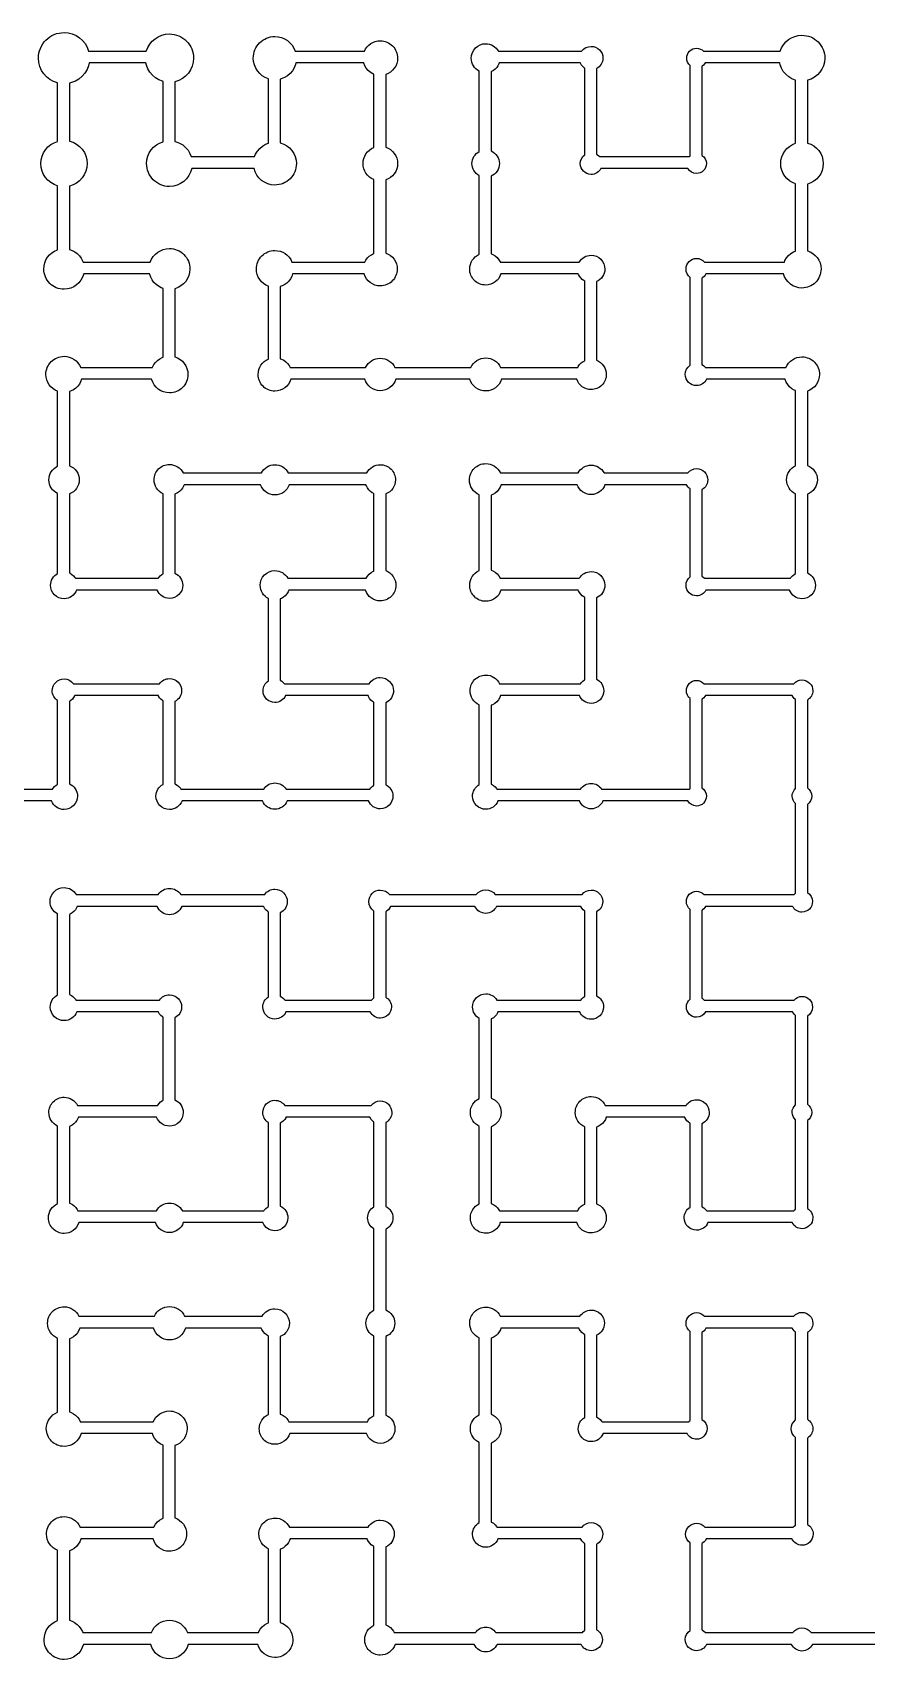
# Model space of a CAD drawing. Extents: x 0.02 to 7.98, y 0.02 to 7.98.
# Drawn here: x 1.026 to 2.015, y 2.038 to 3.967 of the extents above; entities that cross this region are included whole.
import ezdxf

# ---------------------------------------------------------------- set-up
doc = ezdxf.new("R2010")
doc.units = 0
doc.layers.add('PYDXF', color=18, linetype='CONTINUOUS')

msp = doc.modelspace()

# ---------------------------------------------------------------- linework, layer by layer
at = {"layer": 'PYDXF'}
for points in [[(0.9528, 3.0695), (1.0495, 3.0695), (1.0501, 3.0705), (1.0518, 3.0725), (1.0538, 3.0742), (1.0555, 3.0752), (1.0555, 3.1745, -0.25379), (1.0491, 3.1862, -0.414214), (1.0631, 3.2002, -0.239162), (1.0744, 3.1945), (1.1764, 3.1945, -0.243893), (1.1881, 3.2006, -0.414214), (1.2025, 3.1862, -0.284707), (1.1945, 3.1734), (1.1945, 3.0758), (1.1952, 3.0756), (1.1974, 3.0742), (1.1994, 3.0725), (1.2011, 3.0705), (1.2017, 3.0695), (1.2999, 3.0695, -0.258769), (1.3131, 3.0769, -0.258769), (1.3264, 3.0695), (1.4256, 3.0695), (1.4267, 3.071), (1.4283, 3.0726), (1.4301, 3.074), (1.4305, 3.0742), (1.4305, 3.1726), (1.429, 3.1735), (1.427, 3.1752), (1.4254, 3.1771), (1.4241, 3.1793), (1.4236, 3.1805), (1.3259, 3.1805, -0.295057), (1.3131, 3.1722, -0.414214), (1.2991, 3.1862, -0.25379), (1.3055, 3.1979), (1.3055, 3.2956, -0.286943), (1.2957, 3.3112, -0.414214), (1.3131, 3.3287, -0.275574), (1.3284, 3.3195), (1.4215, 3.3195), (1.423, 3.322), (1.425, 3.3243), (1.4274, 3.3263), (1.4299, 3.3279), (1.4305, 3.3281), (1.4305, 3.42), (1.4286, 3.421), (1.4264, 3.4226), (1.4245, 3.4245), (1.4229, 3.4267), (1.4216, 3.429), (1.4211, 3.4305), (1.3301, 3.4305, -0.321797), (1.3131, 3.4183, -0.321797), (1.2961, 3.4305), (1.2054, 3.4305), (1.2048, 3.4289), (1.2036, 3.4265), (1.202, 3.4243), (1.2, 3.4224), (1.1978, 3.4208), (1.1954, 3.4195), (1.1945, 3.4192), (1.1945, 3.3255, -0.295615), (1.2038, 3.3112, -0.414214), (1.1881, 3.2956, -0.307782), (1.1736, 3.3055), (1.078, 3.3055, -0.309878), (1.0631, 3.2953, -0.414214), (1.0471, 3.3112, -0.274669), (1.0555, 3.3252), (1.0555, 3.42, -0.291067), (1.0451, 3.4362, -0.291067), (1.0555, 3.4525), (1.0555, 3.5412, -0.311336), (1.0416, 3.5612, -0.414214), (1.0631, 3.5827, -0.302552), (1.0829, 3.5695), (1.1679, 3.5695), (1.168, 3.57), (1.1695, 3.5729), (1.1715, 3.5755), (1.1738, 3.5779), (1.1765, 3.5798), (1.1793, 3.5813), (1.1805, 3.5817), (1.1805, 3.6633), (1.1784, 3.664), (1.1752, 3.6657), (1.1723, 3.6678), (1.1697, 3.6704), (1.1676, 3.6733), (1.1659, 3.6765), (1.1647, 3.6798), (1.1646, 3.6805), (1.0864, 3.6805, -0.345097), (1.0631, 3.6622, -0.414214), (1.0391, 3.6862, -0.322564), (1.0555, 3.709), (1.0555, 3.7849, -0.334075), (1.0356, 3.8112, -0.334101), (1.0555, 3.8376), (1.0555, 3.9069, -0.341576), (1.0328, 3.9362, -0.414214), (1.0631, 3.9666, -0.335485), (1.0923, 3.9445), (1.1606, 3.9445, -0.331003), (1.1881, 3.9649, -0.414214), (1.2168, 3.9362, -0.349739), (1.1945, 3.9083), (1.1945, 3.8375), (1.1961, 3.8372), (1.2001, 3.8356), (1.2039, 3.8333), (1.2073, 3.8304), (1.2102, 3.827), (1.2124, 3.8232), (1.2139, 3.8195), (1.2891, 3.8195), (1.2903, 3.8225), (1.2924, 3.826), (1.2951, 3.8292), (1.2983, 3.8319), (1.3019, 3.8341), (1.3055, 3.8355), (1.3055, 3.9118, -0.328219), (1.2875, 3.9362, -0.414214), (1.3131, 3.9619, -0.320792), (1.3373, 3.9445), (1.4193, 3.9445, -0.297503), (1.4381, 3.9568, -0.414214), (1.4586, 3.9362, -0.324151), (1.4445, 3.9168), (1.4445, 3.8307, -0.32423), (1.4586, 3.8112, -0.324151), (1.4445, 3.7918), (1.4445, 3.7052, -0.322009), (1.4582, 3.6862, -0.414214), (1.4381, 3.6662, -0.331491), (1.4189, 3.6805), (1.3343, 3.6805), (1.3342, 3.6804), (1.3332, 3.6774), (1.3317, 3.6746), (1.3297, 3.6719), (1.3274, 3.6696), (1.3248, 3.6677), (1.3219, 3.6662), (1.3195, 3.6653), (1.3195, 3.5799), (1.3211, 3.5794), (1.3236, 3.578), (1.326, 3.5763), (1.3281, 3.5741), (1.3299, 3.5718), (1.3311, 3.5695), (1.4207, 3.5695, -0.289711), (1.4381, 3.5805, -0.289604), (1.4555, 3.5695), (1.5454, 3.5695, -0.291307), (1.5631, 3.5808, -0.291307), (1.5808, 3.5695), (1.6722, 3.5695), (1.6729, 3.5708), (1.6745, 3.573), (1.6764, 3.5749), (1.6786, 3.5765), (1.6805, 3.5775), (1.6805, 3.6719), (1.6795, 3.6725), (1.6775, 3.6739), (1.6758, 3.6756), (1.6743, 3.6776), (1.6732, 3.6797), (1.6729, 3.6805), (1.5812, 3.6805, -0.327004), (1.5631, 3.6672, -0.414214), (1.5441, 3.6862, -0.298247), (1.5555, 3.7037), (1.5555, 3.7969, -0.277385), (1.5468, 3.8112, -0.277385), (1.5555, 3.8256), (1.5555, 3.9209, -0.285), (1.546, 3.9362, -0.414214), (1.5631, 3.9534, -0.27315), (1.5781, 3.9445), (1.6768, 3.9445, -0.239162), (1.6881, 3.9502, -0.414214), (1.7021, 3.9362, -0.281246), (1.6945, 3.9238), (1.6945, 3.8224), (1.6956, 3.8217), (1.6972, 3.8204), (1.698, 3.8195), (1.8048, 3.8195), (1.8048, 3.8195), (1.8055, 3.8201), (1.8055, 3.9274, -0.21848), (1.8014, 3.9362, -0.414214), (1.8131, 3.948, -0.199543), (1.8214, 3.9445), (1.9123, 3.9445, -0.326106), (1.9381, 3.9634, -0.414214), (1.9652, 3.9362, -0.345989), (1.9445, 3.91), (1.9445, 3.8356, -0.340972), (1.9634, 3.8112, -0.340972), (1.9445, 3.7869), (1.9445, 3.7079, -0.332441), (1.9607, 3.6862, -0.414214), (1.9381, 3.6637, -0.340762), (1.9163, 3.6805), (1.8242, 3.6805), (1.8233, 3.679), (1.822, 3.6774), (1.8204, 3.676), (1.8195, 3.6755), (1.8195, 3.5728), (1.8202, 3.5725), (1.8218, 3.5713), (1.8232, 3.5699), (1.8235, 3.5695), (1.9191, 3.5695, -0.298566), (1.9381, 3.582, -0.414214), (1.9589, 3.5612, -0.325287), (1.9445, 3.5415), (1.9445, 3.4533, -0.312794), (1.9564, 3.4362, -0.312794), (1.9445, 3.4192), (1.9445, 3.3258, -0.297928), (1.9541, 3.3112, -0.414214), (1.9381, 3.2953, -0.309878), (1.9233, 3.3055), (1.8242, 3.3055, -0.280581), (1.8131, 3.2987, -0.414214), (1.8006, 3.3112, -0.232948), (1.8055, 3.3211), (1.8055, 3.4254), (1.8045, 3.4262), (1.803, 3.4276), (1.8019, 3.4292), (1.8012, 3.4305), (1.7045, 3.4305, -0.318834), (1.6881, 3.4188, -0.318834), (1.6717, 3.4305), (1.5815, 3.4305), (1.5804, 3.4277), (1.5788, 3.425), (1.5768, 3.4226), (1.5743, 3.4205), (1.5716, 3.4189), (1.5695, 3.4181), (1.5695, 3.3291), (1.5715, 3.3283), (1.5742, 3.3267), (1.5766, 3.3247), (1.5786, 3.3223), (1.5802, 3.3196), (1.5803, 3.3195), (1.6741, 3.3195, -0.265266), (1.6881, 3.3275, -0.414214), (1.7044, 3.3112, -0.300373), (1.6945, 3.2963), (1.6945, 3.1998, -0.290482), (1.7031, 3.1862, -0.414214), (1.6881, 3.1712, -0.307649), (1.6743, 3.1805), (1.5807, 3.1805), (1.5797, 3.1781), (1.5782, 3.1755), (1.5762, 3.1731), (1.5739, 3.1712), (1.5713, 3.1696), (1.5695, 3.1689), (1.5695, 3.0755), (1.57, 3.0753), (1.5722, 3.074), (1.5742, 3.0723), (1.5759, 3.0703), (1.5764, 3.0695), (1.6756, 3.0695, -0.251927), (1.6881, 3.0763, -0.251927), (1.7006, 3.0695), (1.8048, 3.0695), (1.8048, 3.0695), (1.8055, 3.0701), (1.8055, 3.1768, -0.226052), (1.801, 3.1862, -0.414214), (1.8131, 3.1984, -0.207705), (1.822, 3.1945), (1.9283, 3.1945, -0.22192), (1.9381, 3.1991, -0.414214), (1.951, 3.1862, -0.269129), (1.9445, 3.1751), (1.9445, 3.071, -0.253417), (1.9498, 3.0612, -0.253417), (1.9445, 3.0515), (1.9445, 2.947, -0.264388), (1.9506, 2.9362, -0.414214), (1.9381, 2.9237, -0.280581), (1.927, 2.9305), (1.8238, 2.9305), (1.823, 2.9292), (1.8217, 2.9277), (1.8202, 2.9264), (1.8195, 2.926), (1.8195, 2.8215), (1.8202, 2.8211), (1.8217, 2.8198), (1.822, 2.8195), (1.9288, 2.8195, -0.215122), (1.9381, 2.8238, -0.414214), (1.9506, 2.8112, -0.264388), (1.9445, 2.8005), (1.9445, 2.696, -0.253417), (1.9498, 2.6862, -0.253417), (1.9445, 2.6765), (1.9445, 2.5724, -0.269129), (1.951, 2.5612, -0.414214), (1.9381, 2.5483, -0.284894), (1.9266, 2.5555), (1.8266, 2.5555, -0.300905), (1.8131, 2.5466, -0.414214), (1.7984, 2.5612, -0.262044), (1.8055, 2.5738), (1.8055, 2.6733), (1.8051, 2.6735), (1.8033, 2.6749), (1.8017, 2.6764), (1.8004, 2.6783), (1.7994, 2.6802), (1.7993, 2.6805), (1.706, 2.6805), (1.705, 2.6779), (1.7034, 2.6753), (1.7014, 2.673), (1.699, 2.6709), (1.6964, 2.6694), (1.6945, 2.6686), (1.6945, 2.578, -0.311257), (1.7061, 2.5612, -0.414214), (1.6881, 2.5433, -0.321797), (1.6711, 2.5555), (1.5804, 2.5555, -0.323173), (1.5631, 2.543, -0.414214), (1.5449, 2.5612, -0.292983), (1.5555, 2.5778), (1.5555, 2.6697, -0.292983), (1.5449, 2.6862, -0.292983), (1.5555, 2.7028), (1.5555, 2.7976, -0.271712), (1.5475, 2.8112, -0.414214), (1.5631, 2.8269, -0.258769), (1.5764, 2.8195), (1.676, 2.8195), (1.677, 2.8208), (1.6785, 2.8224), (1.6803, 2.8237), (1.6805, 2.8238), (1.6805, 2.9249), (1.6802, 2.9251), (1.6785, 2.9266), (1.677, 2.9283), (1.6759, 2.9302), (1.6758, 2.9305), (1.5759, 2.9305, -0.295057), (1.5631, 2.9222, -0.295057), (1.5504, 2.9305), (1.4505, 2.9305), (1.4504, 2.9302), (1.4492, 2.9283), (1.4478, 2.9266), (1.446, 2.9251), (1.4445, 2.9242), (1.4445, 2.8228, -0.273523), (1.4514, 2.8112, -0.414214), (1.4381, 2.798, -0.288433), (1.4262, 2.8055), (1.3262, 2.8055, -0.297955), (1.3131, 2.7969, -0.414214), (1.2988, 2.8112, -0.257863), (1.3055, 2.8233), (1.3055, 2.9237), (1.3046, 2.9243), (1.3027, 2.9259), (1.3012, 2.9277), (1.2999, 2.9298), (1.2996, 2.9305), (1.2026, 2.9305, -0.307782), (1.1881, 2.9206, -0.307782), (1.1736, 2.9305), (1.0786, 2.9305), (1.078, 2.9289), (1.0766, 2.9266), (1.0748, 2.9245), (1.0727, 2.9228), (1.0704, 2.9214), (1.0695, 2.921), (1.0695, 2.8262), (1.0696, 2.8261), (1.0718, 2.825), (1.0737, 2.8236), (1.0755, 2.8218), (1.0769, 2.8199), (1.0771, 2.8195), (1.1764, 2.8195, -0.243893), (1.1881, 2.8256, -0.414214), (1.2025, 2.8112, -0.284707), (1.1945, 2.7984), (1.1945, 2.7012, -0.300373), (1.2044, 2.6862, -0.414214), (1.1881, 2.67, -0.311946), (1.1729, 2.6805), (1.0801, 2.6805), (1.0796, 2.679), (1.0784, 2.6767), (1.0768, 2.6745), (1.0748, 2.6726), (1.0727, 2.671), (1.0703, 2.6698), (1.0695, 2.6695), (1.0695, 2.5786), (1.0706, 2.5782), (1.073, 2.5769), (1.0752, 2.5753), (1.0772, 2.5733), (1.0788, 2.5711), (1.0796, 2.5695), (1.1728, 2.5695, -0.275627), (1.1881, 2.5787, -0.275574), (1.2034, 2.5695), (1.3002, 2.5695), (1.3006, 2.5702), (1.3023, 2.5721), (1.3042, 2.5737), (1.3055, 2.5745), (1.3055, 2.6741, -0.257863), (1.2988, 2.6862, -0.414214), (1.3131, 2.7006, -0.243893), (1.3248, 2.6945), (1.4273, 2.6945, -0.23385), (1.4381, 2.6999, -0.414214), (1.4518, 2.6862, -0.277545), (1.4445, 2.6742), (1.4445, 2.5748, -0.290482), (1.4531, 2.5612, -0.290482), (1.4445, 2.5477), (1.4445, 2.4521, -0.307649), (1.4553, 2.4362, -0.307649), (1.4445, 2.4204), (1.4445, 2.3274, -0.307967), (1.4555, 2.3112, -0.414214), (1.4381, 2.2938, -0.318834), (1.4217, 2.3055), (1.3307, 2.3055, -0.3246), (1.3131, 2.2927, -0.414214), (1.2946, 2.3112, -0.294658), (1.3055, 2.3281), (1.3055, 2.4209), (1.3031, 2.4223), (1.301, 2.4241), (1.2992, 2.4263), (1.2977, 2.4287), (1.297, 2.4305), (1.2071, 2.4305, -0.330489), (1.1881, 2.4164, -0.330383), (1.1692, 2.4305), (1.0818, 2.4305), (1.0818, 2.4305), (1.0807, 2.4276), (1.079, 2.4249), (1.0769, 2.4224), (1.0745, 2.4203), (1.0717, 2.4187), (1.0695, 2.4178), (1.0695, 2.3312), (1.0715, 2.3305), (1.0743, 2.329), (1.0768, 2.3272), (1.079, 2.3249), (1.0809, 2.3224), (1.0824, 2.3197), (1.0824, 2.3195), (1.1689, 2.3195, -0.299868), (1.1881, 2.3322, -0.414214), (1.2091, 2.3112, -0.326318), (1.1945, 2.2912), (1.1945, 2.2055, -0.323146), (1.2084, 2.1862, -0.414214), (1.1881, 2.1659, -0.332467), (1.1687, 2.1805), (1.083, 2.1805), (1.083, 2.1801), (1.0818, 2.1771), (1.08, 2.1742), (1.0778, 2.1716), (1.0752, 2.1693), (1.0723, 2.1676), (1.0695, 2.1665), (1.0695, 2.084), (1.0726, 2.0829), (1.0757, 2.0813), (1.0785, 2.0792), (1.081, 2.0766), (1.0831, 2.0738), (1.0848, 2.0707), (1.0852, 2.0695), (1.1667, 2.0695, -0.309957), (1.1881, 2.0842, -0.309957), (1.2095, 2.0695), (1.2936, 2.0695), (1.2941, 2.0706), (1.2958, 2.0736), (1.2981, 2.0763), (1.3008, 2.0785), (1.3037, 2.0803), (1.3055, 2.081), (1.3055, 2.1688, -0.297981), (1.2941, 2.1862, -0.414214), (1.3131, 2.2053, -0.288034), (1.3303, 2.1945), (1.4238, 2.1945, -0.26785), (1.4381, 2.2028, -0.414214), (1.4547, 2.1862, -0.302206), (1.4445, 2.171), (1.4445, 2.0786), (1.4456, 2.0782), (1.448, 2.0769), (1.4502, 2.0753), (1.4522, 2.0733), (1.4538, 2.0711), (1.4546, 2.0695), (1.551, 2.0695, -0.247856), (1.5631, 2.0759, -0.247962), (1.5752, 2.0695), (1.6778, 2.0695), (1.6787, 2.0706), (1.6804, 2.072), (1.6805, 2.0721), (1.6805, 2.1749), (1.6802, 2.1751), (1.6785, 2.1766), (1.677, 2.1783), (1.6759, 2.1802), (1.6758, 2.1805), (1.5776, 2.1805, -0.307782), (1.5631, 2.1706, -0.414214), (1.5475, 2.1862, -0.271712), (1.5555, 2.1999), (1.5555, 2.2947, -0.292983), (1.5449, 2.3112, -0.292983), (1.5555, 2.3278), (1.5555, 2.4188, -0.297981), (1.5441, 2.4362, -0.414214), (1.5631, 2.4553, -0.288034), (1.5803, 2.4445), (1.6749, 2.4445, -0.258769), (1.6881, 2.4519, -0.414214), (1.7038, 2.4362, -0.295615), (1.6945, 2.422), (1.6945, 2.3252), (1.6949, 2.325), (1.697, 2.3237), (1.699, 2.3221), (1.7006, 2.3202), (1.701, 2.3195), (1.8038, 2.3195), (1.8043, 2.3201), (1.8055, 2.3211), (1.8055, 2.4263, -0.232948), (1.8006, 2.4362, -0.414214), (1.8131, 2.4488, -0.215122), (1.8225, 2.4445), (1.9283, 2.4445, -0.22192), (1.9381, 2.4491, -0.414214), (1.951, 2.4362, -0.269129), (1.9445, 2.4251), (1.9445, 2.3224, -0.269129), (1.951, 2.3112, -0.269129), (1.9445, 2.3001), (1.9445, 2.1978, -0.273523), (1.9514, 2.1862, -0.414214), (1.9381, 2.173, -0.288433), (1.9262, 2.1805), (1.8247, 2.1805), (1.8236, 2.1787), (1.8222, 2.1771), (1.8206, 2.1757), (1.8195, 2.1751), (1.8195, 2.0728), (1.8202, 2.0725), (1.8218, 2.0713), (1.8232, 2.0699), (1.8235, 2.0695), (1.9273, 2.0695, -0.23385), (1.9381, 2.0749, -0.23385), (1.9489, 2.0695), (2.0528, 2.0695, -0.22812)], [(2.0511, 2.0555), (1.9505, 2.0555, -0.291945), (1.9381, 2.0476, -0.291945), (1.9258, 2.0555), (1.8251, 2.0555, -0.288593), (1.8131, 2.048, -0.414214), (1.7998, 2.0612, -0.244691), (1.8055, 2.0721), (1.8055, 2.1758, -0.239242), (1.8002, 2.1862, -0.414214), (1.8131, 2.1991, -0.22192), (1.823, 2.1945), (1.9278, 2.1945), (1.9287, 2.1956), (1.9304, 2.197), (1.9305, 2.1971), (1.9305, 2.3008, -0.239242), (1.9252, 2.3112, -0.239242), (1.9305, 2.3216), (1.9305, 2.4258), (1.929, 2.4271), (1.9276, 2.4287), (1.9266, 2.4305), (1.8242, 2.4305), (1.8233, 2.429), (1.822, 2.4274), (1.8204, 2.426), (1.8195, 2.4255), (1.8195, 2.322, -0.264388), (1.8256, 2.3112, -0.414214), (1.8131, 2.2987, -0.280581), (1.802, 2.3055), (1.7023, 2.3055, -0.307649), (1.6881, 2.2959, -0.414214), (1.6728, 2.3112, -0.268569), (1.6805, 2.3245), (1.6805, 2.4226), (1.679, 2.4235), (1.677, 2.4252), (1.6754, 2.4271), (1.6741, 2.4293), (1.6736, 2.4305), (1.5812, 2.4305), (1.5806, 2.4286), (1.5792, 2.4261), (1.5776, 2.4238), (1.5755, 2.4218), (1.5732, 2.4201), (1.5708, 2.4188), (1.5695, 2.4183), (1.5695, 2.3283, -0.312794), (1.5814, 2.3112, -0.312794), (1.5695, 2.2942), (1.5695, 2.2005), (1.57, 2.2003), (1.5722, 2.199), (1.5742, 2.1973), (1.5759, 2.1953), (1.5764, 2.1945), (1.6773, 2.1945, -0.23385), (1.6881, 2.1999, -0.414214), (1.7018, 2.1862, -0.277545), (1.6945, 2.1742), (1.6945, 2.0728, -0.273523), (1.7014, 2.0612, -0.414214), (1.6881, 2.048, -0.288433), (1.6762, 2.0555), (1.5766, 2.0555, -0.300905), (1.5631, 2.0466, -0.300639), (1.5496, 2.0555), (1.4557, 2.0555, -0.3246), (1.4381, 2.0427, -0.414214), (1.4196, 2.0612, -0.294658), (1.4305, 2.0781), (1.4305, 2.1716), (1.4293, 2.1722), (1.4273, 2.1737), (1.4256, 2.1754), (1.4241, 2.1774), (1.4229, 2.1796), (1.4226, 2.1805), (1.3312, 2.1805), (1.3306, 2.1786), (1.3292, 2.1761), (1.3276, 2.1738), (1.3255, 2.1718), (1.3232, 2.1701), (1.3208, 2.1688), (1.3195, 2.1683), (1.3195, 2.0814, -0.327163), (1.3344, 2.0612, -0.414214), (1.3131, 2.04, -0.336156), (1.2927, 2.0555), (1.2103, 2.0555, -0.341997), (1.1881, 2.0382, -0.341997), (1.1659, 2.0555), (1.086, 2.0555, -0.343915), (1.0631, 2.0376, -0.414214), (1.0395, 2.0612, -0.320924), (1.0555, 2.0836), (1.0555, 2.167, -0.307729), (1.0423, 2.1862, -0.414214), (1.0631, 2.207, -0.298566), (1.0821, 2.1945), (1.1696, 2.1945), (1.1699, 2.1952), (1.1716, 2.198), (1.1738, 2.2006), (1.1763, 2.2028), (1.1792, 2.2044), (1.1805, 2.205), (1.1805, 2.2917), (1.1797, 2.292), (1.177, 2.2934), (1.1744, 2.2953), (1.1722, 2.2975), (1.1703, 2.3001), (1.1689, 2.3028), (1.1679, 2.3055), (1.0833, 2.3055, -0.335208), (1.0631, 2.2902, -0.414214), (1.0421, 2.3112, -0.308949), (1.0555, 2.3307), (1.0555, 2.4183, -0.301011), (1.0436, 2.4362, -0.414214), (1.0631, 2.4558, -0.291307), (1.0808, 2.4445), (1.1702, 2.4445, -0.292876), (1.1881, 2.456, -0.292929), (1.2061, 2.4445), (1.2981, 2.4445, -0.273177), (1.3131, 2.4534, -0.414214), (1.3303, 2.4362, -0.307649), (1.3195, 2.4204), (1.3195, 2.3286), (1.3206, 2.3282), (1.323, 2.3269), (1.3252, 2.3253), (1.3272, 2.3233), (1.3288, 2.3211), (1.3296, 2.3195), (1.4228, 2.3195), (1.4239, 2.3214), (1.4258, 2.3236), (1.428, 2.3254), (1.4304, 2.3269), (1.4305, 2.3269), (1.4305, 2.4209, -0.285), (1.421, 2.4362, -0.284734), (1.4305, 2.4516), (1.4305, 2.5483, -0.26548), (1.4231, 2.5612, -0.26548), (1.4305, 2.5742), (1.4305, 2.6749), (1.4302, 2.6751), (1.4285, 2.6766), (1.427, 2.6783), (1.4259, 2.6802), (1.4258, 2.6805), (1.3262, 2.6805), (1.326, 2.6799), (1.3248, 2.6779), (1.3233, 2.6761), (1.3215, 2.6746), (1.3195, 2.6734), (1.3195, 2.5752, -0.293142), (1.3285, 2.5612, -0.414214), (1.3131, 2.5459, -0.307649), (1.2989, 2.5555), (1.2045, 2.5555, -0.318834), (1.1881, 2.5438, -0.318834), (1.1717, 2.5555), (1.0807, 2.5555, -0.3246), (1.0631, 2.5427, -0.414214), (1.0446, 2.5612, -0.294658), (1.0555, 2.5781), (1.0555, 2.67, -0.291067), (1.0451, 2.6862, -0.414214), (1.0631, 2.7042, -0.280021), (1.079, 2.6945), (1.1741, 2.6945), (1.1743, 2.6949), (1.1758, 2.6968), (1.1775, 2.6986), (1.1795, 2.7), (1.1805, 2.7006), (1.1805, 2.7991), (1.1798, 2.7996), (1.178, 2.8011), (1.1764, 2.8029), (1.1752, 2.8049), (1.175, 2.8055), (1.0783, 2.8055, -0.311946), (1.0631, 2.795, -0.414214), (1.0468, 2.8112, -0.277385), (1.0555, 2.8256), (1.0555, 2.9216, -0.279941), (1.0465, 2.9362, -0.414214), (1.0631, 2.9528, -0.268036), (1.0774, 2.9445), (1.1749, 2.9445, -0.258769), (1.1881, 2.9519, -0.258769), (1.2014, 2.9445), (1.301, 2.9445, -0.247856), (1.3131, 2.9509, -0.414214), (1.3278, 2.9362, -0.287555), (1.3195, 2.923), (1.3195, 2.8241), (1.3215, 2.8229), (1.3233, 2.8214), (1.3248, 2.8196), (1.3248, 2.8195), (1.4278, 2.8195), (1.4287, 2.8206), (1.4304, 2.822), (1.4305, 2.8221), (1.4305, 2.9249, -0.249399), (1.4245, 2.9362, -0.414214), (1.4381, 2.9499, -0.23385), (1.4489, 2.9445), (1.5518, 2.9445, -0.239162), (1.5631, 2.9502, -0.239162), (1.5744, 2.9445), (1.6773, 2.9445, -0.23385), (1.6881, 2.9499, -0.414214), (1.7018, 2.9362, -0.277545), (1.6945, 2.9242), (1.6945, 2.8245, -0.287768), (1.7028, 2.8112, -0.414214), (1.6881, 2.7966, -0.300639), (1.6746, 2.8055), (1.5776, 2.8055), (1.5772, 2.8043), (1.5759, 2.8021), (1.5742, 2.8002), (1.5722, 2.7985), (1.57, 2.7972), (1.5695, 2.797), (1.5695, 2.7033, -0.312794), (1.5814, 2.6862, -0.312794), (1.5695, 2.6692), (1.5695, 2.5783), (1.5704, 2.578), (1.5728, 2.5767), (1.575, 2.5751), (1.577, 2.5731), (1.5786, 2.5709), (1.5793, 2.5695), (1.6722, 2.5695), (1.6729, 2.5708), (1.6745, 2.573), (1.6764, 2.5749), (1.6786, 2.5765), (1.6805, 2.5775), (1.6805, 2.6691, -0.296599), (1.6693, 2.6862, -0.414214), (1.6881, 2.705, -0.286011), (1.7049, 2.6945), (1.8006, 2.6945, -0.251927), (1.8131, 2.7013, -0.414214), (1.8281, 2.6862, -0.290482), (1.8195, 2.6727), (1.8195, 2.5745), (1.8196, 2.5744), (1.8216, 2.5732), (1.8235, 2.5716), (1.8251, 2.5698), (1.8252, 2.5695), (1.9283, 2.5695), (1.929, 2.5704), (1.9305, 2.5716), (1.9305, 2.6774, -0.21848), (1.9264, 2.6862, -0.21848), (1.9305, 2.6951), (1.9305, 2.8013), (1.9293, 2.8024), (1.9279, 2.804), (1.927, 2.8055), (1.8238, 2.8055, -0.275867), (1.8131, 2.7991, -0.414214), (1.801, 2.8112, -0.226052), (1.8055, 2.8206), (1.8055, 2.9268, -0.226052), (1.801, 2.9362, -0.414214), (1.8131, 2.9484, -0.207705), (1.822, 2.9445), (1.9288, 2.9445), (1.9293, 2.9451), (1.9305, 2.9461), (1.9305, 3.0524, -0.21848), (1.9264, 3.0612, -0.21848), (1.9305, 3.0701), (1.9305, 3.1758), (1.929, 3.1771), (1.9276, 3.1787), (1.9266, 3.1805), (1.8238, 3.1805), (1.823, 3.1792), (1.8217, 3.1777), (1.8202, 3.1764), (1.8195, 3.176), (1.8195, 3.071, -0.253417), (1.8248, 3.0612, -0.414214), (1.8131, 3.0495, -0.270673), (1.8029, 3.0555), (1.702, 3.0555, -0.307649), (1.6881, 3.0462, -0.307649), (1.6743, 3.0555), (1.5776, 3.0555, -0.307782), (1.5631, 3.0456, -0.414214), (1.5475, 3.0612, -0.271712), (1.5555, 3.0749), (1.5555, 3.1694, -0.294844), (1.5446, 3.1862, -0.414214), (1.5631, 3.2048, -0.284095), (1.5796, 3.1945), (1.6756, 3.1945), (1.6767, 3.196), (1.6783, 3.1976), (1.6801, 3.199), (1.6805, 3.1992), (1.6805, 3.2969), (1.6795, 3.2975), (1.6775, 3.2989), (1.6758, 3.3006), (1.6743, 3.3026), (1.6732, 3.3047), (1.6729, 3.3055), (1.5812, 3.3055, -0.327004), (1.5631, 3.2922, -0.414214), (1.5441, 3.3112, -0.298247), (1.5555, 3.3287), (1.5555, 3.4185, -0.299789), (1.5438, 3.4362, -0.414214), (1.5631, 3.4555, -0.289604), (1.5805, 3.4445), (1.6728, 3.4445, -0.275627), (1.6881, 3.4537, -0.275574), (1.7034, 3.4445), (1.8028, 3.4445, -0.22812), (1.8131, 3.4495, -0.414214), (1.8264, 3.4362, -0.273497), (1.8195, 3.4246), (1.8195, 3.322), (1.8204, 3.3214), (1.822, 3.3201), (1.8225, 3.3195), (1.9245, 3.3195), (1.9251, 3.3205), (1.9268, 3.3225), (1.9288, 3.3242), (1.9305, 3.3252), (1.9305, 3.4197, -0.292983), (1.9199, 3.4362, -0.292983), (1.9305, 3.4528), (1.9305, 3.542), (1.9289, 3.5426), (1.926, 3.5443), (1.9234, 3.5466), (1.9212, 3.5492), (1.9195, 3.5521), (1.9183, 3.5551), (1.9182, 3.5555), (1.8251, 3.5555, -0.288593), (1.8131, 3.548, -0.414214), (1.7998, 3.5612, -0.244691), (1.8055, 3.5721), (1.8055, 3.6763, -0.232948), (1.8006, 3.6862, -0.414214), (1.8131, 3.6988, -0.215122), (1.8225, 3.6945), (1.9172, 3.6945), (1.9179, 3.6962), (1.9197, 3.6994), (1.9221, 3.7022), (1.925, 3.7046), (1.9282, 3.7065), (1.9305, 3.7074), (1.9305, 3.7872, -0.327004), (1.9129, 3.8112, -0.327004), (1.9305, 3.8353), (1.9305, 3.9102), (1.9301, 3.9103), (1.9261, 3.9119), (1.9224, 3.9142), (1.9189, 3.9171), (1.916, 3.9205), (1.9138, 3.9243), (1.9122, 3.9283), (1.9117, 3.9305), (1.8233, 3.9305), (1.8226, 3.9294), (1.8214, 3.928), (1.8199, 3.9267), (1.8195, 3.9265), (1.8195, 3.821, -0.253417), (1.8248, 3.8112, -0.414214), (1.8131, 3.7995, -0.270673), (1.8029, 3.8055), (1.6997, 3.8055, -0.284894), (1.6881, 3.7983, -0.414214), (1.6752, 3.8112, -0.239242), (1.6805, 3.8216), (1.6805, 3.9245), (1.68, 3.9248), (1.6782, 3.9263), (1.6767, 3.9281), (1.6755, 3.9301), (1.6754, 3.9305), (1.5792, 3.9305), (1.5788, 3.9294), (1.5776, 3.9271), (1.5761, 3.9251), (1.5743, 3.9232), (1.5722, 3.9217), (1.57, 3.9205), (1.5695, 3.9204), (1.5695, 3.8262, -0.300373), (1.5794, 3.8112, -0.300373), (1.5695, 3.7963), (1.5695, 3.7041), (1.5715, 3.7033), (1.5742, 3.7017), (1.5766, 3.6997), (1.5786, 3.6973), (1.5802, 3.6946), (1.5803, 3.6945), (1.6741, 3.6945, -0.265266), (1.6881, 3.7025, -0.414214), (1.7044, 3.6862, -0.300373), (1.6945, 3.6713), (1.6945, 3.578, -0.311257), (1.7061, 3.5612, -0.414214), (1.6881, 3.5433, -0.321797), (1.6711, 3.5555), (1.5818, 3.5555, -0.329433), (1.5631, 3.5417, -0.329433), (1.5444, 3.5555), (1.4565, 3.5555, -0.328298), (1.4381, 3.5419, -0.328166), (1.4197, 3.5555), (1.3321, 3.5555, -0.330489), (1.3131, 3.5414, -0.414214), (1.2933, 3.5612, -0.302472), (1.3055, 3.5795), (1.3055, 3.6657, -0.313457), (1.2912, 3.6862, -0.414214), (1.3131, 3.7082, -0.307649), (1.3334, 3.6945), (1.4199, 3.6945), (1.4211, 3.6969), (1.4229, 3.6993), (1.425, 3.7014), (1.4275, 3.7032), (1.4301, 3.7046), (1.4305, 3.7048), (1.4305, 3.7922, -0.307649), (1.4176, 3.8112, -0.307649), (1.4305, 3.8303), (1.4305, 3.9172), (1.4291, 3.9178), (1.4262, 3.9195), (1.4236, 3.9217), (1.4214, 3.9243), (1.4197, 3.9272), (1.4185, 3.9302), (1.4184, 3.9305), (1.338, 3.9305), (1.3376, 3.9287), (1.3361, 3.9249), (1.334, 3.9213), (1.3312, 3.9181), (1.328, 3.9154), (1.3244, 3.9132), (1.3206, 3.9117), (1.3195, 3.9115), (1.3195, 3.8358, -0.341524), (1.3386, 3.8112, -0.414214), (1.3131, 3.7858, -0.348848), (1.2884, 3.8055), (1.2145, 3.8055, -0.352881), (1.1881, 3.7841, -0.414214), (1.161, 3.8112, -0.333021), (1.1805, 3.8372), (1.1805, 3.9086), (1.1797, 3.9088), (1.1755, 3.9105), (1.1714, 3.9129), (1.1678, 3.9159), (1.1648, 3.9196), (1.1624, 3.9236), (1.1607, 3.9278), (1.1601, 3.9305), (1.0928, 3.9305), (1.0921, 3.9273), (1.0904, 3.9228), (1.0878, 3.9186), (1.0846, 3.9148), (1.0808, 3.9115), (1.0765, 3.909), (1.072, 3.9072), (1.0695, 3.9066), (1.0695, 3.8379, -0.346881), (1.0906, 3.8112, -0.34696), (1.0695, 3.7846), (1.0695, 3.7094), (1.0695, 3.7094), (1.0728, 3.7083), (1.0759, 3.7066), (1.0788, 3.7045), (1.0814, 3.7019), (1.0835, 3.699), (1.0851, 3.6959), (1.0856, 3.6945), (1.1654, 3.6945, -0.315418), (1.1881, 3.7105, -0.414214), (1.2124, 3.6862, -0.338026), (1.1945, 3.6629), (1.1945, 3.5822, -0.329935), (1.21, 3.5612, -0.414214), (1.1881, 3.5393, -0.338578), (1.167, 3.5555), (1.0838, 3.5555), (1.0828, 3.5526), (1.0813, 3.5498), (1.0794, 3.5472), (1.0771, 3.545), (1.0745, 3.5431), (1.0717, 3.5416), (1.0695, 3.5408), (1.0695, 3.453, -0.311257), (1.0811, 3.4362, -0.311257), (1.0695, 3.4195), (1.0695, 3.3258), (1.0702, 3.3256), (1.0724, 3.3242), (1.0744, 3.3225), (1.0761, 3.3205), (1.0767, 3.3195), (1.1749, 3.3195), (1.1754, 3.3203), (1.177, 3.3223), (1.179, 3.324), (1.1805, 3.3249), (1.1805, 3.4197, -0.292983), (1.1699, 3.4362, -0.414214), (1.1881, 3.4545, -0.282125), (1.2043, 3.4445), (1.2972, 3.4445, -0.280021), (1.3131, 3.4542, -0.280021), (1.329, 3.4445), (1.4222, 3.4445, -0.280021), (1.4381, 3.4542, -0.414214), (1.4561, 3.4362, -0.311257), (1.4445, 3.4195), (1.4445, 3.3286, -0.314252), (1.4566, 3.3112, -0.414214), (1.4381, 3.2927, -0.324494), (1.4205, 3.3055), (1.3295, 3.3055), (1.3288, 3.3035), (1.3273, 3.3011), (1.3254, 3.2989), (1.3232, 3.297), (1.3208, 3.2956), (1.3195, 3.2951), (1.3195, 3.1987), (1.3213, 3.1976), (1.323, 3.1961), (1.3244, 3.1945), (1.4249, 3.1945, -0.258769), (1.4381, 3.2019, -0.414214), (1.4538, 3.1862, -0.295615), (1.4445, 3.172), (1.4445, 3.0748, -0.290482), (1.4531, 3.0612, -0.414214), (1.4381, 3.0462, -0.307649), (1.4243, 3.0555), (1.3276, 3.0555, -0.307782), (1.3131, 3.0456, -0.307782), (1.2986, 3.0555), (1.203, 3.0555, -0.309878), (1.1881, 3.0453, -0.414214), (1.1721, 3.0612, -0.274669), (1.1805, 3.0752), (1.1805, 3.1741), (1.1798, 3.1746), (1.178, 3.1761), (1.1764, 3.1779), (1.1752, 3.1799), (1.175, 3.1805), (1.0759, 3.1805), (1.0757, 3.1801), (1.0745, 3.1781), (1.073, 3.1763), (1.0713, 3.1748), (1.0695, 3.1738), (1.0695, 3.0758, -0.297928), (1.0791, 3.0612, -0.414214), (1.0631, 3.0453, -0.309878), (1.0483, 3.0555), (0.9539, 3.0555, -0.31555)]]:
    msp.add_lwpolyline(points, format="xyb", dxfattribs=at)

doc.saveas('drawing.dxf')
